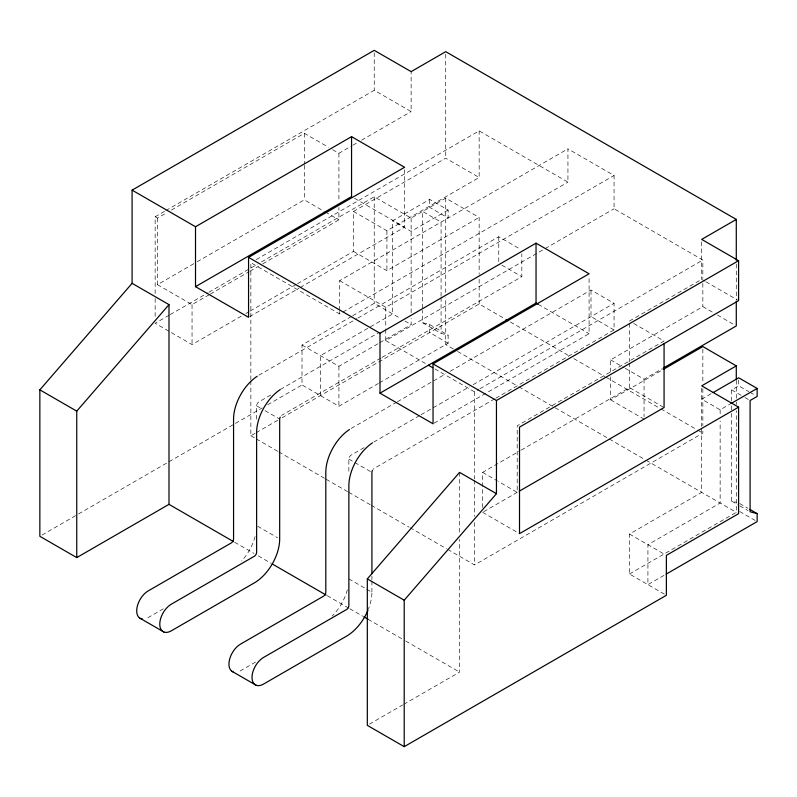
<?xml version="1.0" encoding="UTF-8"?>
<svg xmlns="http://www.w3.org/2000/svg" width="797" height="797" viewBox="0 0 797 797"><rect width="100%" height="100%" fill="white"/><g stroke="black" fill="none" stroke-linecap="round" stroke-linejoin="round"><path stroke-width="0.6" stroke-dasharray="3.98 2.99" d="M155.156 293.555L155.156 216.764L164.82 211.185M165.896 210.557L374.231 90.28L411.132 111.58L411.132 71.64M155.156 216.764L157.457 218.089L167.111 212.52M171.395 210.049L304.324 133.308L328.434 147.226M332.618 149.647L338.914 153.273L351.846 145.811M352.922 145.184L357.235 142.693M361.549 140.202L411.132 111.58M157.457 218.089L157.457 284.668L196.052 262.382M197.128 261.765L304.324 199.878L324.24 211.374M256.236 259.593L479.156 130.887L567.942 182.144L567.942 148.86L614.059 175.489L614.059 208.774L702.844 260.031L702.844 278.432M169.113 315.213L155.156 323.273L192.047 344.583L241.551 316.001M170.189 314.596L207.778 292.897M208.854 292.28L257.172 264.375M261.466 261.894L374.231 196.789L411.132 218.099L445.722 198.124L479.156 217.432L479.156 274.298M157.457 284.668L192.047 304.633L209.203 294.731M210.278 294.113L248.863 271.837M249.939 271.219L258.517 266.268M262.801 263.787L338.914 219.842L338.914 207.519M297.52 283.692L353.479 251.384L353.479 211.434L445.722 158.185L479.156 177.492L479.156 130.887M320.464 395.591L320.464 355.651L392.682 313.958L392.682 220.759L429.683 199.389L448.133 210.039L448.133 218.029L429.683 207.379L429.683 199.389M353.479 211.434L386.914 230.741L479.156 177.492M245.855 313.51L249.092 311.647M250.168 311.029L296.434 284.31M249.63 316.658L299.134 288.086M300.21 287.458L404.597 227.185L404.597 169.721M448.133 210.039L411.132 231.409L392.682 220.759M339.642 310.252L339.642 280.674L567.942 148.86M353.479 251.384L386.914 270.681L479.156 217.432M250.856 379.751L250.856 262.691L339.642 313.958L341.793 312.713M342.869 312.085L567.942 182.144M378.436 383.427L338.914 406.241L302.013 384.941L302.013 345.001L351.597 316.379M352.673 315.751L374.231 303.308L400.881 318.69M258.925 375.198L356.797 318.7M357.873 318.073L498.763 236.739L520.77 249.441M339.642 280.674L385.758 307.293L614.059 175.489M270.761 395.003L258.925 401.827A3.258 1.883 -60 0 0 256.624 405.822L256.624 420.647M280.434 389.414L378.784 332.628M42.002 535.066L77.458 514.593M78.534 513.965L234.328 424.024M235.404 423.406L262.263 407.895M267.633 404.796L302.013 384.941M302.013 345.001L338.914 366.301L378.794 343.278M379.87 342.66L411.132 324.608L411.132 318.392M385.758 329.49L385.758 340.578L544.062 249.192M545.138 248.564L614.059 208.774M380.936 358.022L281.989 415.147A3.258 1.883 -60 0 0 281.59 415.416M382.012 357.395L521.816 276.679L521.816 253.675M250.856 380.996L250.856 435.78L255.16 433.289M256.236 432.671L277.774 420.238M282.088 417.748L479.156 303.976L504.969 318.87M379.502 382.809L448.133 343.188L448.133 335.198L429.683 324.548L422.629 322.725L422.629 310.362M351.168 428.457L396.338 402.375M397.414 401.758L445.812 373.813M450.116 371.332L591.005 289.988L614.059 303.308L614.059 329.928L495.764 398.231M364.08 447.635L351.168 455.087A3.258 1.883 -60 0 0 348.867 459.082L348.867 472.671M373.753 442.046L419.999 415.347M421.075 414.729L469.473 386.784M473.179 384.642L614.059 303.308M434.863 368.931L474.544 391.845L478.848 389.354M479.924 388.737L702.844 260.031M434.116 423.177L589.083 333.704L589.083 276.23M494.688 398.859L374.231 468.397A3.258 1.883 -60 0 0 373.076 469.423M629.481 321.032L701.689 279.339L704.857 281.162M163.325 608.798L148.232 617.516A16.309 9.415 -60 0 1 146.23 618.472M610.602 371.99L610.602 359.885L702.844 306.636L713.295 312.663M482.613 507.49L482.613 472.392L520.132 450.733M521.208 450.116L629.481 387.601L664.07 407.576M625.237 368.334L644.046 379.193L662.277 368.662M610.602 376.832L610.602 399.835L662.088 370.107M483.689 511.714L518.13 491.829M711.123 393.718L701.689 399.167L720.139 409.817L729.654 404.318M255.568 662.058L240.475 670.775A16.309 9.415 -60 0 1 238.472 671.732M731.646 400.991L731.646 389.863L738.699 385.788L748.951 391.706M447.655 549.402L474.544 564.924L702.844 433.12L702.844 430.649M664.329 594.124L629.481 573.999L629.481 534.06L701.689 492.367L701.689 427.75M369.459 724.124L402.704 704.927M403.78 704.309L459.56 672.1L459.56 539.38M629.481 573.999L736.289 512.341L736.289 410.704M663.991 575.374L647.921 584.649L647.921 544.71L720.139 503.017L720.139 421.005M422.629 322.725L441.08 333.375L448.133 335.198M731.646 413.354L731.646 501.134L736.289 502.329M705.913 281.769L737.534 300.031M717.479 315.074L734.196 324.728M633.675 323.452L664.07 341.006L517.203 425.787L517.203 492.367L498.344 481.468M749.977 392.293L755.098 395.252M731.646 389.863L743.95 396.966M744.966 397.554L750.097 400.512M501.901 265.182L521.816 276.679M614.059 329.928L591.005 316.618L591.005 289.988M354.526 198.274L404.597 227.185M538.194 304.315L589.083 333.704M610.602 359.885L624.19 367.736M325.286 211.982L338.914 219.842M510.349 321.978L569.496 356.129M573.79 358.61L604.983 376.612M606.059 377.24L659.826 408.283M660.902 408.901L696.389 429.394M697.465 430.011L702.844 433.12M610.602 399.835L644.046 419.132M739.726 503.545L747.925 508.277M731.646 501.134L738.819 505.278M739.845 505.866L748.044 510.598M448.133 343.188L429.683 332.538L429.683 324.548M739.726 511.535L755.098 520.411M404.976 321.061L411.132 324.608M453.254 348.927L445.722 344.583L445.722 297.43M457.558 351.417L517.821 386.206M518.897 386.834L608.221 438.4M609.297 439.017L644.813 459.52M645.889 460.148L736.538 512.481M385.758 340.578L426.285 363.98M629.481 534.06L665.346 554.772M482.613 472.392L497.288 480.86M482.613 512.332L519.514 533.641M256.624 405.822L260.818 408.243M265.002 410.664L279.677 419.132M348.867 459.082L370.874 471.784M250.856 435.78L255.16 438.26M256.236 438.888L277.745 451.301M278.82 451.919L325.056 478.618M326.132 479.246L347.641 491.659M348.717 492.277L370.226 504.7M371.302 505.318L408.941 527.056M410.017 527.674L446.579 548.784M257.67 526.259L277.585 537.756M348.867 578.911L365.634 588.584M366.68 589.192L371.92 592.221A35.875 20.712 -60 0 1 368.523 608.828M234.637 542.249L254.004 553.437M258.308 555.917L271.229 563.369M327.188 595.678L348.707 608.111M349.783 608.729L362.705 616.191M368.084 619.289L404.667 640.419M405.743 641.037L459.56 672.1M738.699 380.079L738.699 385.788M736.289 264.016L736.289 299.931M736.289 380.338L736.289 400.801M736.289 402.037L736.289 404.517M731.646 405.932L731.646 412.119M720.139 409.817L720.139 416.034M702.844 283.333L702.844 306.636M702.844 349.046L702.844 382.43M702.844 388.607L702.844 425.698M701.689 241.82L701.689 279.339M701.689 388.269L701.689 426.505M644.046 379.193L644.046 416.711M629.481 323.492L629.481 361.718M629.481 362.944L629.481 387.601M498.763 236.739L498.763 263.359M479.156 279.249L479.156 303.976M474.544 391.845L474.544 479.007M474.544 480.252L474.544 516.366M474.544 522.593L474.544 564.924M459.56 472.392L459.56 533.173M445.722 54.146L445.722 158.185M445.722 198.124L445.722 292.479M441.08 296.285L441.08 222.104L422.629 211.454L422.629 309.126M441.08 297.52L441.08 333.375M411.132 218.099L411.132 313.42M386.914 230.741L386.914 270.681M385.758 307.293L385.758 328.254M374.231 52.761L374.231 90.28M374.231 196.789L374.231 303.308M371.92 576.161L371.92 579.867M371.92 581.103L371.92 592.221M339.642 311.488L339.642 313.958M338.914 153.273L338.914 201.352M338.914 366.301L338.914 406.241M304.324 133.308L304.324 164.122M304.324 165.358L304.324 199.878M192.047 304.633L192.047 344.583M155.156 298.506L155.156 318.322M255.09 536.55A35.875 20.712 -60 0 1 241.571 561.098M347.333 589.81A35.875 20.712 -60 0 1 332.17 616.071"/><path stroke-width="1.2" d="M233.561 541.631L168.994 504.352L76.751 557.601L39.85 536.301L39.85 389.843L132.093 283.333L132.093 190.134L374.231 50.341L411.132 71.64L445.722 51.666L736.289 219.424L736.289 260.3M76.751 557.601L76.751 411.152L168.994 304.633L132.093 283.333M367.317 578.901L459.56 472.392L496.451 493.692L404.209 600.211L404.209 746.659L367.317 725.36L367.317 578.901L404.209 600.211M195.514 226.746L351.557 136.656L404.597 167.27L248.554 257.371L248.554 317.286L195.514 286.661L195.514 226.746L132.093 190.134M195.514 286.661L351.557 196.57L351.557 136.656M380 333.256L536.042 243.165L589.083 273.789L433.04 363.88L433.04 423.795L380 393.17L380 333.256L248.554 257.371M380 393.17L536.042 303.079L538.194 304.315M736.289 219.424L701.689 239.399L738.59 260.699L738.59 300.638L519.514 427.122L519.514 533.641L738.59 407.157L738.59 513.667L666.372 555.36L666.372 595.299L404.209 746.659M433.04 363.88L496.451 400.493L738.59 260.699M663.343 368.045L736.289 325.943L736.289 301.166M663.164 369.489L702.844 346.575L736.289 365.883L736.289 379.193M519.206 491.211L664.07 407.576L664.07 343.467M736.289 365.883L701.689 385.848L738.59 407.157M713.225 392.513L738.699 377.798L757.15 388.448L757.15 396.438L750.097 400.512L750.097 511.784L757.15 513.607L757.15 521.597L666.133 574.139M730.719 403.71L757.15 388.448M506.045 319.497L508.197 320.733M749.977 509.462L757.15 513.607M428.427 365.215L432.711 367.686M39.85 389.843L76.751 411.152M272.305 563.997L326.112 595.06M363.781 616.808L368.084 619.289M139.405 617.864L163.883 631.991M231.648 671.114L256.126 685.251M536.042 243.165L536.042 303.079M496.451 400.493L496.451 493.692M371.92 573.691L371.92 472.392A3.258 1.883 -60 0 1 372.468 470.369M168.994 304.633L168.994 504.352M280.225 417.11A3.258 1.883 -60 0 0 279.677 419.132L279.677 538.961A35.875 20.712 -60 0 1 254.313 582.906L171.295 630.835A16.309 9.415 -60 0 1 159.769 624.171A16.309 9.415 -60 0 1 171.295 604.206L254.313 556.276A3.258 1.883 -60 0 0 256.624 552.281L256.624 432.452A35.875 20.712 -60 0 1 280.215 389.603M257.162 376.294A35.875 20.712 -60 0 0 233.561 419.132L233.561 538.961A3.258 1.883 -60 0 1 231.25 542.956L148.232 590.886A16.309 9.415 -60 0 0 137.094 607.184A16.309 9.415 -60 0 0 142.474 619.06M372.458 442.863A35.875 20.712 -60 0 0 348.867 485.702L348.867 605.531A3.258 1.883 -60 0 1 346.556 609.526L263.538 657.455A16.309 9.415 -60 0 0 252.011 677.43A16.309 9.415 -60 0 0 263.538 684.085L346.556 636.155A35.875 20.712 -60 0 0 368.075 609.964M349.405 429.553A35.875 20.712 -60 0 0 325.804 472.392L325.804 592.221A3.258 1.883 -60 0 1 323.492 596.216L240.475 644.145A16.309 9.415 -60 0 0 229.646 659.159A16.309 9.415 -60 0 0 233.063 671.941"/></g></svg>
